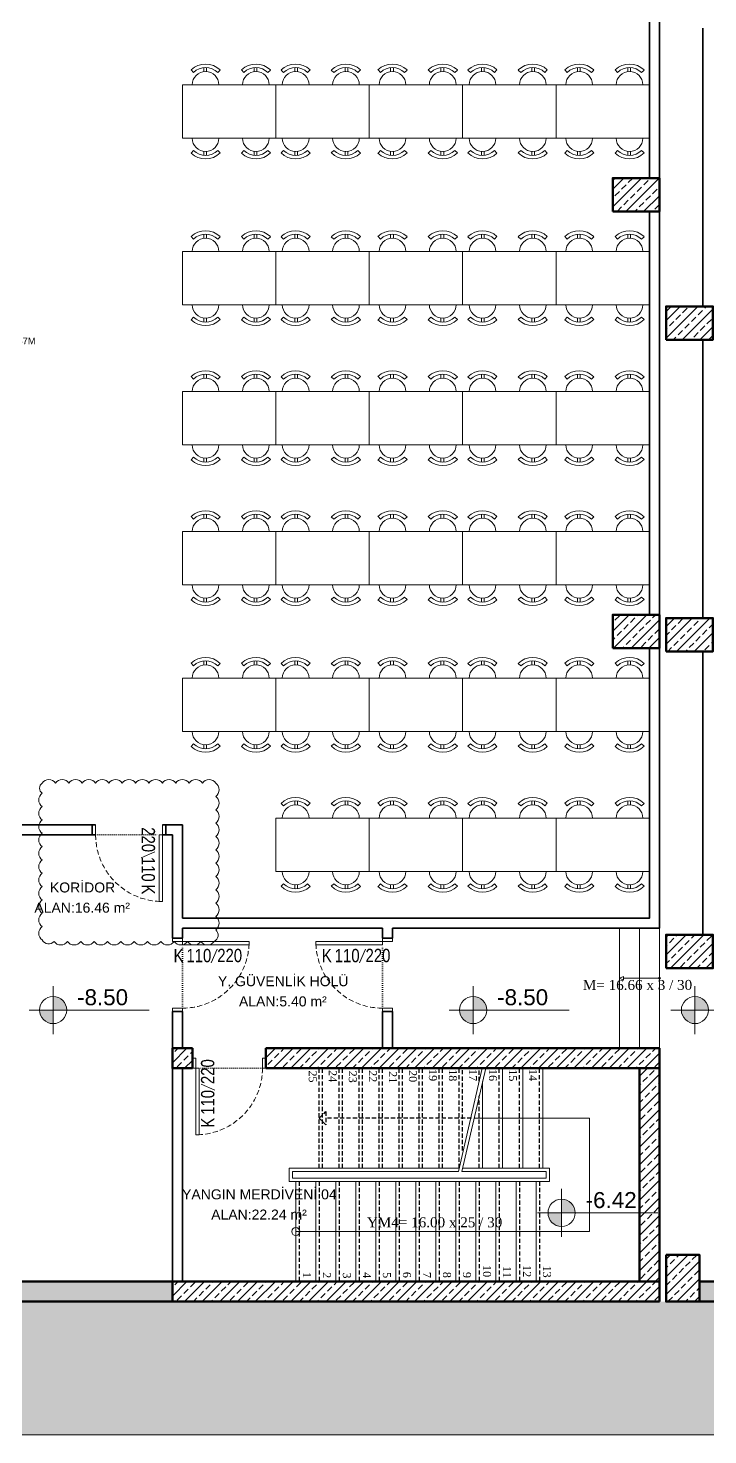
# Model space of a CAD drawing. Header units: millimetres. Extents: x -7453 to 3447, y 1740 to 11040.
# Drawn here: x -4995 to -3976, y 4179 to 6289 of the extents above; entities that cross this region are included whole.
import ezdxf
from ezdxf.enums import TextEntityAlignment as Align

# ---------------------------------------------------------------- set-up
doc = ezdxf.new("R2010")
doc.units = ezdxf.units.MM
for name, pattern in [('244-L101$0$244-L101$0$244-L101$0$HIDDEN', [9.525, 6.35, -3.175]), ('ACAD_ISO07W100', [3, 0, -3]), ('DASHED', [0.75, 0.5, -0.25])]:
    doc.linetypes.add(name, pattern=pattern)
for name, color, linetype, lineweight in [('betonarme-İM', 1, 'Continuous', 50), ('CİHAZ', 6, 'Continuous', 15), ('duvar-İM', 71, 'Continuous', 35), ('kapı', 30, 'Continuous', 9), ('kapı-açılış-İM', 253, 'Continuous', 5), ('kapı-kesit-İM', 252, 'Continuous', 9), ('kapı-poz-İM', 115, 'Continuous', 0), ('korkuluk-İM', 212, 'Continuous', 20), ('kot-İM', 43, 'Continuous', 20), ('merdiven-İM', 251, 'Continuous', 20), ('tarama-b.a-İM', 8, 'Continuous', 9), ('tarama-toprak-İM', 245, 'Continuous', 0), ('yazı-mekan-İM', 43, 'Continuous', 30)]:
    doc.layers.add(name, color=color, linetype=linetype, lineweight=lineweight)
doc.layers.add('IZ', color=8, linetype='Continuous')
doc.styles.add('ARIAL', font='arial.ttf')
doc.styles.get("Standard").update_dxf_attribs({"font": 'arial.ttf'})
doc.styles.add('YAZ-50', font='times.ttf', dxfattribs={"width": 0.9})
pattern_1 = [(225, (-65043.731, 105652.777), (13.258252, -13.258252), []), (225, (-65056.99, 105652.777), (13.258252, -13.258252), [9.375, -4.6875])]

# ---------------------------------------------------------------- blocks, each defined once
blk = doc.blocks.new('KOLON KONFERANS')
at = {"layer": 'tarama-b.a-İM'}
h = blk.add_hatch(dxfattribs=at)
h.set_pattern_fill('ANSI33', color=256, scale=75, style=0)
h.set_pattern_definition([(45, (-6191.761, 28331.088), (-13.258252, 13.258252), []), (45, (-6178.503, 28331.088), (-13.258252, 13.258252), [9.375, -4.6875])])
h.paths.add_polyline_path([(34811, -70608.1), (34781, -70608.1), (34781, -70178.1), (34811, -70178.1)])
h.paths.add_polyline_path([(34811, -71083.1), (34781, -71083.1), (34781, -70658.1), (34811, -70658.1)])
h.paths.add_polyline_path([(34811, -71550.6), (34781, -71550.6), (34781, -71133.1), (34811, -71133.1)])
h.paths.add_polyline_path([(34811, -72018.1), (34781, -72018.1), (34781, -71600.6), (34811, -71600.6)])
h.paths.add_polyline_path([(34781, -72493.1), (34811, -72493.1), (34811, -72068.1), (34781, -72068.1)])
h.paths.add_polyline_path([(34811, -72973.1), (34781, -72973.1), (34781, -72543.1), (34811, -72543.1)])
h.paths.add_polyline_path([(34231, -73043.1), (34761, -73043.1), (34761, -73013.1), (34231, -73013.1)])
h.paths.add_polyline_path([(33681, -73043.1), (34181, -73043.1), (34181, -73013.1), (33681, -73013.1)])
h.paths.add_polyline_path([(33081, -73043.1), (33631, -73043.1), (33631, -73013.1), (33081, -73013.1)])
h.paths.add_polyline_path([(32481, -73043.1), (33031, -73043.1), (33031, -73013.1), (32481, -73013.1)])
h.paths.add_polyline_path([(31931, -73043.1), (32431, -73043.1), (32431, -73013.1), (31931, -73013.1)])
h.paths.add_polyline_path([(31331, -73013.1), (31331, -73043.1), (31881, -73043.1), (31881, -73013.1)])
h = blk.add_hatch(dxfattribs=at)
h.set_pattern_fill('ANSI33', color=256, scale=75, style=0)
h.set_pattern_definition([(45, (-6191.761, 28331.088), (-13.258252, 13.258252), []), (45, (-6178.503, 28331.088), (-13.258252, 13.258252), [9.375, -4.6875])])
h.paths.add_polyline_path([(31281, -71600.6), (31281, -71550.6), (31351, -71550.6), (31351, -71600.6)])
h = blk.add_hatch(dxfattribs=at)
h.set_pattern_fill('ANSI33', color=256, scale=75, style=0)
h.set_pattern_definition([(45, (-6191.761, 28296.088), (-13.258252, 13.258252), []), (45, (-6178.503, 28296.088), (-13.258252, 13.258252), [9.375, -4.6875])])
h.paths.add_polyline_path([(31281, -72068.1), (31281, -72018.1), (31351, -72018.1), (31351, -72068.1)])
h = blk.add_hatch(dxfattribs=at)
h.set_pattern_fill('ANSI33', color=256, scale=75, style=0)
h.set_pattern_definition([(45, (-6191.761, 28281.088), (-13.258252, 13.258252), []), (45, (-6178.503, 28281.088), (-13.258252, 13.258252), [9.375, -4.6875])])
h.paths.add_polyline_path([(31281, -72543.1), (31281, -72493.1), (31351, -72493.1), (31351, -72543.1)])
h = blk.add_hatch(dxfattribs=at)
h.set_pattern_fill('ANSI33', color=256, scale=75, style=0)
h.set_pattern_definition([(45, (-8371.5, 9735), (-13.258252, 13.258252), []), (45, (-8358.242, 9735), (-13.258252, 13.258252), [9.375, -4.6875])])
h.paths.add_polyline_path([(31281, -72973.1), (31331, -72973.1), (31331, -73043.1), (31281, -73043.1)])
at = {"layer": 'betonarme-İM', "elevation": 0}
for points in [[(31281, -71600.6), (31281, -71550.6), (31351, -71550.6), (31351, -71600.6)], [(31281, -72068.1), (31281, -72018.1), (31351, -72018.1), (31351, -72068.1)], [(31281, -72543.1), (31281, -72493.1), (31351, -72493.1), (31351, -72543.1)], [(31281, -72973.1), (31331, -72973.1), (31331, -73043.1), (31281, -73043.1)]]:
    blk.add_lwpolyline(points, close=True, dxfattribs=at)
at = {"layer": 'betonarme-İM'}
for points in [[(31281, -73013.1), (31281, -73043.1), (31881, -73043.1)], [(31881, -73013.1), (31331, -73013.1)]]:
    blk.add_lwpolyline(points, dxfattribs=at)
blk = doc.blocks.new('okul 15-110')
at = {"layer": 'duvar-İM'}
for points in [[(0, 15), (0, 0)], [(110, 15), (110, 0)]]:
    blk.add_lwpolyline(points, dxfattribs=at)
at = {"layer": 'kapı-açılış-İM', "linetype": 'ACAD_ISO07W100'}
blk.add_line((105, 15), (10, 15), dxfattribs=at)
at = {"layer": 'kapı-açılış-İM', "color": 30, "linetype": 'DASHED', "ltscale": 15}
blk.add_arc((5, 15), 100, 0, 90, dxfattribs=at)
at = {"layer": 'kapı-kesit-İM', "color": 30}
blk.add_lwpolyline([(5, 15), (10, 15), (10, 115), (5, 115)], close=True, dxfattribs=at)
at = {"layer": 'kapı-kesit-İM', "color": 84}
for points in [[(5, 0), (0, 0), (0, 15), (5, 15)], [(110, 0), (105, 0), (105, 15), (110, 15)]]:
    blk.add_lwpolyline(points, close=True, dxfattribs=at)
blk = doc.blocks.new('DAİRE ETİKET İM')
at = {"layer": 'yazı-mekan-İM', "style": 'ARIAL'}
blk.add_attdef('DAİRENO', text='', height=15, dxfattribs=at).set_placement((50, 2.8), align=Align.CENTER)
at = {"layer": 'yazı-mekan-İM'}
blk.add_attdef('ALAN:', text='', height=15, dxfattribs=at).set_placement((49.4, -27.6), align=Align.CENTER)
blk = doc.blocks.new('kot plan 100')
h = blk.add_hatch(color=256)
h.paths.add_polyline_path([(0, 20.4), (0, 0), (20.4, 0, 0.414214)])
h.paths.add_polyline_path([(0, 0), (-20.4, 0, 0.414214), (0, -20.4)])
at = {"ltscale": 500}
for points in [[(0, -36), (0, 36)], [(144, 0), (-36, 0)]]:
    blk.add_lwpolyline(points, dxfattribs=at)
blk.add_circle((0, 0), 20.4)
at = {"style": 'ARIAL'}
blk.add_attdef('INCE_KOT', (36, 7.2), '', height=36, dxfattribs=at)
blk.add_attdef('KALIN_KOT', text='', height=36, dxfattribs=at).set_placement((36, -7.2), align=Align.TOP_LEFT)
blk = doc.blocks.new('KAPI ETİKET 100')
blk.add_lwpolyline([(-19.9, 65.2), (0.6, 56.3)])
at = {"width": 0.8}
blk.add_attdef('000', text='', height=20, rotation=90, dxfattribs=at).set_placement((-20.2, 84.1), align=Align.TOP_CENTER)
blk.add_attdef('000', text='', height=20, rotation=90, dxfattribs=at).set_placement((-0.1, 37.9), align=Align.CENTER)
blk.add_attdef('K', text='', height=20, rotation=90, dxfattribs=at).set_placement((-10, 7.5), align=Align.MIDDLE_CENTER)
blk = doc.blocks.new('A$C6EE52954')
at = {"layer": 'kapı'}
for p, q in [((16.9, 129.7), (13.2, 133.7)), ((32.1, 131), (32.1, 136.8)), ((36.2, 131.1), (36.2, 136.9)), ((53, 129.6), (56.8, 133.4)), ((92.3, 129.7), (88.5, 133.7)), ((107.5, 131), (107.5, 136.8)), ((111.6, 131.1), (111.6, 136.9)), ((128.3, 129.6), (132.1, 133.4)), ((16.9, 12.6), (13.2, 8.7)), ((32.1, 11.4), (32.1, 5.5)), ((36.2, 11.2), (36.2, 5.4)), ((53, 12.8), (56.8, 9)), ((92.3, 12.6), (88.5, 8.7)), ((107.5, 11.4), (107.5, 5.5)), ((111.6, 11.2), (111.6, 5.4)), ((128.3, 12.8), (132.1, 9))]:
    blk.add_line(p, q, dxfattribs=at)
blk.add_lwpolyline([(140, 111.2), (0, 111.2), (0, 31.2), (140, 31.2)], close=True, dxfattribs=at)
for centre, radius, start, end in [((34.8, 111.2), 31.2, 45.3996, 133.9917), ((34.8, 111.2), 20, 0, 180), ((34.8, 111.2), 25.8, 45.3996, 133.9917), ((110.2, 111.2), 31.2, 45.3996, 133.9917), ((110.2, 111.2), 20, 0, 180), ((110.2, 111.2), 25.8, 45.3996, 133.9917), ((34.8, 31.2), 20, 180, 0), ((110.2, 31.2), 20, 180, 0), ((34.8, 31.2), 31.2, 226.0083, 314.6004), ((34.8, 31.2), 25.8, 226.0083, 314.6004), ((110.2, 31.2), 31.2, 226.0083, 314.6004), ((110.2, 31.2), 25.8, 226.0083, 314.6004)]:
    blk.add_arc(centre, radius, start, end, dxfattribs=at)

msp = doc.modelspace()

# ---------------------------------------------------------------- hatches: boundary and pattern name
at = {"layer": 'tarama-b.a-İM'}
h = msp.add_hatch(dxfattribs=at)
h.set_pattern_fill('ANSI33', color=256, scale=75, style=0)
h.set_pattern_definition([(45, (-29711.535, 105652.777), (-13.258252, 13.258252), []), (45, (-29698.276, 105652.777), (-13.258252, 13.258252), [9.375, -4.6875])])
h.paths.add_polyline_path([(-5078.78, 4408.56), (-4778.78, 4408.56), (-4778.78, 4378.56), (-5078.78, 4378.56)])
h.paths.add_polyline_path([(-5808.78, 4848.56), (-5778.78, 4848.56), (-5778.78, 4408.56), (-5808.78, 4408.56)])
h.paths.add_polyline_path([(-5808.78, 5358.56), (-5778.78, 5358.56), (-5778.78, 4878.56), (-5808.78, 4878.56)])
h.paths.add_polyline_path([(-5808.78, 8003.56), (-5778.78, 8003.56), (-5778.78, 7373.56), (-5808.78, 7373.56)])
h.paths.add_polyline_path([(-5808.78, 8353.56), (-5778.78, 8353.56), (-5778.78, 8053.56), (-5808.78, 8053.56)])
h.paths.add_polyline_path([(-5338.78, 9083.56), (-5778.78, 9083.56), (-5778.78, 9053.56), (-5338.78, 9053.56)])
h.paths.add_polyline_path([(-3738.78, 9083.56), (-3738.78, 9053.56), (-3418.78, 9053.56), (-3418.78, 9083.56)])
h.paths.add_polyline_path([(-5778.78, 6743.56), (-5808.78, 6743.56), (-5808.78, 6718.56), (-5778.78, 6718.56)])
h.paths.add_polyline_path([(-5808.78, 7243.56), (-5778.78, 7243.56), (-5778.78, 7323.56), (-5808.78, 7323.56)])
h.paths.add_polyline_path([(-5778.78, 7093.56), (-5808.78, 7093.56), (-5808.78, 6893.56), (-5778.78, 6893.56)])
h.paths.add_polyline_path([(-5778.78, 6088.56), (-5808.78, 6088.56), (-5808.78, 6063.56), (-5778.78, 6063.56)])
h.paths.add_polyline_path([(-5778.78, 6438.56), (-5808.78, 6438.56), (-5808.78, 6238.56), (-5778.78, 6238.56)])
h.paths.add_polyline_path([(-5808.78, 6588.56), (-5778.78, 6588.56), (-5778.78, 6668.56), (-5808.78, 6668.56)])
h.paths.add_polyline_path([(-5778.78, 5433.56), (-5808.78, 5433.56), (-5808.78, 5408.56), (-5778.78, 5408.56)])
h.paths.add_polyline_path([(-5808.78, 5933.56), (-5778.78, 5933.56), (-5778.78, 6013.56), (-5808.78, 6013.56)])
h.paths.add_polyline_path([(-5778.78, 5783.56), (-5808.78, 5783.56), (-5808.78, 5583.56), (-5778.78, 5583.56)])
h.paths.add_polyline_path([(-4748.78, 9083.56), (-4748.78, 9053.56), (-4668.78, 9053.56), (-4668.78, 9083.56)])
h.paths.add_polyline_path([(-5248.78, 9053.56), (-5248.78, 9083.56), (-5308.78, 9083.56), (-5308.78, 9053.56)])
h.paths.add_polyline_path([(-5098.78, 9083.56), (-5098.78, 9053.56), (-4898.78, 9053.56), (-4898.78, 9083.56)])
h.paths.add_polyline_path([(-4578.78, 9053.56), (-4578.78, 9083.56), (-4618.78, 9083.56), (-4618.78, 9053.56)])
h.paths.add_polyline_path([(-4328.78, 9053.56), (-4328.78, 9083.56), (-4428.78, 9083.56), (-4428.78, 9053.56)])
h.paths.add_polyline_path([(-4178.78, 9083.56), (-4178.78, 9053.56), (-3998.78, 9053.56), (-3998.78, 9083.56)])
h.paths.add_polyline_path([(-3783.78, 9083.56), (-3783.78, 9053.56), (-3768.78, 9053.56), (-3768.78, 9083.56)])
h.paths.add_polyline_path([(-3783.78, 9053.56), (-3783.78, 9083.56), (-3948.78, 9083.56), (-3948.78, 9053.56)])
h = msp.add_hatch(dxfattribs=at)
h.set_pattern_fill('ANSI33', color=256, scale=75, angle=-180, style=0)
h.set_pattern_definition(pattern_1)
h.paths.add_polyline_path([(-4118.78, 6063.56), (-4118.78, 6013.56), (-4048.78, 6013.56), (-4048.78, 6063.56)])
h = msp.add_hatch(dxfattribs=at)
h.set_pattern_fill('ANSI33', color=256, scale=75, angle=-180, style=0)
h.set_pattern_definition(pattern_1)
h.paths.add_polyline_path([(-4118.78, 5408.56), (-4118.78, 5358.56), (-4048.78, 5358.56), (-4048.78, 5408.56)])
h = msp.add_hatch(dxfattribs=at)
h.set_pattern_fill('ANSI33', color=256, scale=75, angle=-180, style=0)
h.set_pattern_definition([(225, (-65043.731, 105002.777), (13.258252, -13.258252), []), (225, (-65056.99, 105002.777), (13.258252, -13.258252), [9.375, -4.6875])])
h.paths.add_polyline_path([(-4748.78, 4728.56), (-4748.78, 4758.56), (-4778.78, 4758.56), (-4778.78, 4728.56)])
h.paths.add_polyline_path([(-4638.78, 4758.56), (-4638.78, 4728.56), (-4048.78, 4728.56), (-4048.78, 4758.56)])
h = msp.add_hatch(dxfattribs=at)
h.set_pattern_fill('ANSI33', color=256, scale=75, angle=-180, style=0)
h.set_pattern_definition([(225, (-41511.535, 105752.777), (13.258252, -13.258252), []), (225, (-41524.793, 105752.777), (13.258252, -13.258252), [9.375, -4.6875])])
h.paths.add_polyline_path([(-4048.78, 4408.56), (-4078.78, 4408.56), (-4078.78, 4728.56), (-4048.78, 4728.56)])
h = msp.add_hatch(dxfattribs=at)
h.set_pattern_fill('ANSI33', color=256, scale=75, angle=-180, style=0)
h.set_pattern_definition([(225, (-65043.731, 104652.777), (13.258252, -13.258252), []), (225, (-65056.99, 104652.777), (13.258252, -13.258252), [9.375, -4.6875])])
h.paths.add_polyline_path([(-4048.78, 4408.56), (-4048.78, 4378.56), (-4778.78, 4378.56), (-4778.78, 4408.56)])
at = {"layer": 'tarama-toprak-İM'}
h = msp.add_hatch(dxfattribs=at)
h.set_pattern_fill('ANSI38', color=256, scale=200, style=0)
h.set_pattern_definition([(45, (-29711.535, 118685.288), (-17.6776695, 17.6776695), []), (135, (-29711.535, 118685.288), (-53.0330086, 17.6776695), [62.5, -37.5])])
h.paths.add_polyline_path([(-6038.583, 9083.56), (-5333.78, 9083.56), (-5333.78, 9208.56), (-3948.78, 9208.56), (-3948.78, 9083.56), (-2318.78, 9083.56), (-2318.78, 9208.56), (-293.78, 9208.56), (-293.78, 9083.56), (386.22, 9083.56), (386.22, 7313.56), (-508.78, 7313.56), (-508.78, 4378.56), (-5808.78, 4378.56), (-5808.78, 5358.56), (-5933.78, 5358.56), (-5933.78, 7348.56), (-5808.78, 7348.56), (-5808.78, 9083.56)])
h.paths.add_polyline_path([(-6008.78, 9283.56), (586.22, 9283.56), (586.22, 7113.56), (-308.78, 7113.56), (-308.78, 4178.56), (-6008.78, 4178.56)])

# ---------------------------------------------------------------- linework, layer by layer
at = {"layer": 'betonarme-İM'}
for p, q in [((-4748.78, 4728.56), (-4748.78, 4758.56)), ((-4638.78, 4728.56), (-4638.78, 4758.56))]:
    msp.add_line(p, q, dxfattribs=at)
for points in [[(-4118.78, 6013.56), (-4118.78, 6063.56), (-4048.78, 6063.56), (-4048.78, 6013.56)], [(-4118.78, 5358.56), (-4118.78, 5408.56), (-4048.78, 5408.56), (-4048.78, 5358.56)], [(-4048.78, 4378.56), (-4048.78, 4408.56), (-4778.78, 4408.56), (-4778.78, 4378.56)]]:
    msp.add_lwpolyline(points, close=True, dxfattribs=at)
at = {"layer": 'betonarme-İM', "elevation": 0}
for points in [[(-4038.78, 5821.06), (-4038.78, 5871.06), (-3968.78, 5871.06), (-3968.78, 5821.06)], [(-4038.78, 5353.56), (-4038.78, 5403.56), (-3968.78, 5403.56), (-3968.78, 5353.56)], [(-4038.78, 4878.56), (-4038.78, 4928.56), (-3968.78, 4928.56), (-3968.78, 4878.56)], [(-4038.78, 4448.56), (-3988.78, 4448.56), (-3988.78, 4378.56), (-4038.78, 4378.56)]]:
    msp.add_lwpolyline(points, close=True, dxfattribs=at)
at = {"layer": 'betonarme-İM'}
for points in [[(-4748.78, 4758.56), (-4778.78, 4758.56), (-4778.78, 4728.56), (-4748.78, 4728.56)], [(-4638.78, 4728.56), (-4048.78, 4728.56), (-4048.78, 4758.56), (-4638.78, 4758.56)], [(-4078.78, 4408.56), (-4078.78, 4728.56)], [(-4048.78, 4408.56), (-4048.78, 4728.56)]]:
    msp.add_lwpolyline(points, dxfattribs=at)
at = {"layer": 'betonarme-İM', "elevation": 0}
for points in [[(-4748.78, 4758.56), (-4748.78, 4728.56)], [(-4638.78, 4758.56), (-4638.78, 4728.56)], [(-5078.78, 4408.56), (-4778.78, 4408.56)], [(-4038.78, 4408.56), (-4038.78, 4378.56), (-3438.78, 4378.56)], [(-3438.78, 4408.56), (-3988.78, 4408.56)], [(-5078.78, 4378.56), (-4778.78, 4378.56)]]:
    msp.add_lwpolyline(points, dxfattribs=at)
at = {"layer": 'CİHAZ', "color": 1}
msp.add_lwpolyline([(-4973.795, 5156.241, -0.52056705), (-4953.795, 5156.241, -0.52056705), (-4933.795, 5156.241, -0.52056705), (-4913.795, 5156.241, -0.52056705), (-4893.795, 5156.241, -0.52056705), (-4873.795, 5156.241, -0.52056705), (-4853.795, 5156.241, -0.52056705), (-4833.795, 5156.241, -0.52056705), (-4813.795, 5156.241, -0.52056705), (-4793.795, 5156.241, -0.52056705), (-4773.795, 5156.241, -0.52056705), (-4753.795, 5156.241, -0.52056705), (-4733.795, 5156.241, -0.52056705), (-4713.795, 5156.241, -0.52056705), (-4713.78, 5136.257, -0.52056705), (-4713.78, 5116.257, -0.52056705), (-4713.78, 5096.257, -0.52056705), (-4713.78, 5076.257, -0.52056705), (-4713.78, 5056.257, -0.52056705), (-4713.78, 5036.257, -0.52056705), (-4713.78, 5016.257, -0.52056705), (-4713.78, 4996.257, -0.52056705), (-4713.78, 4976.257, -0.52056705), (-4713.78, 4956.257, -0.52056705), (-4713.78, 4936.257, -0.52056705), (-4716.083, 4918.56, -0.52056705), (-4736.083, 4918.56, -0.52056705), (-4756.083, 4918.56, -0.52056705), (-4776.083, 4918.56, -0.52056705), (-4796.083, 4918.56, -0.52056705), (-4816.083, 4918.56, -0.52056705), (-4836.083, 4918.56, -0.52056705), (-4856.083, 4918.56, -0.52056705), (-4876.083, 4918.56, -0.52056705), (-4896.083, 4918.56, -0.52056705), (-4916.083, 4918.56, -0.52056705), (-4936.083, 4918.56, -0.52056705), (-4956.083, 4918.56, -0.52056705), (-4973.795, 4920.847, -0.52056705), (-4973.795, 4940.847, -0.52056705), (-4973.795, 4960.847, -0.52056705), (-4973.795, 4980.847, -0.52056705), (-4973.795, 5000.847, -0.52056705), (-4973.795, 5020.847, -0.52056705), (-4973.795, 5040.847, -0.52056705), (-4973.795, 5060.847, -0.52056705), (-4973.795, 5080.847, -0.52056705), (-4973.795, 5100.847, -0.52056705), (-4973.795, 5120.847, -0.52056705), (-4973.795, 5140.847, -0.52056705)], format="xyb", close=True, dxfattribs=at)
at = {"layer": 'duvar-İM'}
for p, q in [((-5078.78, 5093.56), (-4893.78, 5093.56)), ((-4793.78, 5093.56), (-4763.78, 5093.56)), ((-4763.78, 4953.56), (-4763.78, 5093.56)), ((-5078.78, 5078.56), (-4893.78, 5078.56)), ((-4793.78, 5078.56), (-4778.78, 5078.56)), ((-4778.78, 4953.56), (-4778.78, 5078.56)), ((-4463.78, 4938.56), (-4763.78, 4938.56)), ((-4763.78, 4938.56), (-4763.78, 4923.56)), ((-4463.78, 4923.56), (-4463.78, 4938.56)), ((-4448.78, 4923.56), (-4448.78, 4938.56)), ((-4778.78, 4813.56), (-4778.78, 4758.56)), ((-4763.78, 4758.56, 0), (-4763.78, 4813.56, 0)), ((-4463.78, 4758.56), (-4463.78, 4813.56)), ((-4448.78, 4758.56), (-4448.78, 4813.56))]:
    msp.add_line(p, q, dxfattribs=at)
for points in [[(-4063.78, 6668.56), (-4063.78, 6063.56)], [(-4048.78, 6668.56), (-4048.78, 6063.56)], [(-4063.78, 6013.56), (-4063.78, 5408.56)], [(-4048.78, 6013.56), (-4048.78, 5408.56)], [(-4063.78, 5358.56), (-4063.78, 4953.56), (-4763.78, 4953.56)], [(-4048.78, 5358.56), (-4048.78, 4938.56), (-4448.78, 4938.56)], [(-4778.78, 4953.56), (-4778.78, 4953.56), (-4778.78, 4923.56)], [(-4778.78, 4408.56), (-4778.78, 4728.56)], [(-4763.78, 4408.56), (-4763.78, 4728.56)]]:
    msp.add_lwpolyline(points, dxfattribs=at)
at = {"layer": 'duvar-İM', "elevation": 0}
for points in [[(-3983.78, 6288.56), (-3983.78, 5871.06)], [(-3983.78, 5821.06), (-3983.78, 5403.56)], [(-3983.78, 5353.56), (-3983.78, 4928.56)], [(-4438.78, 4408.56), (-4188.78, 4408.56)], [(-4438.78, 4378.56), (-4188.78, 4378.56)]]:
    msp.add_lwpolyline(points, dxfattribs=at)
at = {"layer": 'IZ', "linetype": '244-L101$0$244-L101$0$244-L101$0$HIDDEN'}
for points in [[(-4558.78, 4578.56), (-4558.78, 4728.56)], [(-4553.78, 4578.56), (-4553.78, 4728.56)], [(-4528.78, 4578.56), (-4528.78, 4728.56)], [(-4523.78, 4578.56), (-4523.78, 4728.56)], [(-4498.78, 4578.56), (-4498.78, 4728.56)], [(-4493.78, 4578.56), (-4493.78, 4728.56)], [(-4468.78, 4578.56), (-4468.78, 4728.56)], [(-4463.78, 4578.56), (-4463.78, 4728.56)], [(-4438.78, 4578.56), (-4438.78, 4728.56)], [(-4433.78, 4578.56), (-4433.78, 4728.56)], [(-4408.78, 4578.56), (-4408.78, 4728.56)], [(-4403.78, 4578.56), (-4403.78, 4728.56)], [(-4378.78, 4578.56), (-4378.78, 4728.56)], [(-4373.78, 4578.56), (-4373.78, 4728.56)], [(-4348.78, 4578.56), (-4348.78, 4728.56)], [(-4343.78, 4605.051), (-4343.78, 4728.56)], [(-4318.78, 4709.031), (-4318.78, 4728.634)], [(-4318.78, 4709.031), (-4318.78, 4728.56)], [(-4288.78, 4578.56), (-4288.78, 4728.56)], [(-4258.78, 4578.56), (-4258.78, 4728.56)], [(-4228.78, 4578.56), (-4228.78, 4728.56)], [(-4318.78, 4578.56), (-4318.78, 4686.955)], [(-4330.613, 4653.56), (-4548.732, 4653.56)], [(-4588.78, 4558.56), (-4588.78, 4408.56)], [(-4558.78, 4558.56), (-4558.78, 4408.56)], [(-4528.78, 4558.56), (-4528.78, 4408.56)], [(-4498.78, 4558.56), (-4498.78, 4408.56)], [(-4468.78, 4558.56), (-4468.78, 4408.56)], [(-4438.78, 4558.56), (-4438.78, 4408.56)], [(-4408.78, 4558.56), (-4408.78, 4408.56)], [(-4378.78, 4558.56), (-4378.78, 4408.56)], [(-4348.78, 4558.56), (-4348.78, 4408.56)], [(-4318.78, 4558.56), (-4318.78, 4408.56)], [(-4288.78, 4558.56), (-4288.78, 4408.56)], [(-4258.78, 4558.56), (-4258.78, 4408.56)], [(-4228.78, 4558.56), (-4228.78, 4408.56)]]:
    msp.add_lwpolyline(points, dxfattribs=at)
msp.add_lwpolyline([(-4548.732, 4663.511), (-4548.732, 4643.511), (-4558.78, 4653.56)], close=True, dxfattribs=at)
at = {"layer": 'korkuluk-İM'}
for points in [[(-4603.78, 4558.56), (-4213.78, 4558.56), (-4213.78, 4578.56), (-4343.78, 4578.56)], [(-4348.871, 4578.56), (-4603.78, 4578.56), (-4603.78, 4558.56), (-4603.78, 4558.56)], [(-4598.78, 4563.56), (-4218.78, 4563.56), (-4218.78, 4573.56), (-4344.933, 4573.56)], [(-4350.025, 4573.56), (-4598.78, 4573.56), (-4598.78, 4563.56), (-4598.78, 4563.56)]]:
    msp.add_lwpolyline(points, dxfattribs=at)
at = {"layer": 'merdiven-İM'}
for p, q in [((-4108.78, 4938.56), (-4108.78, 4758.56)), ((-4078.78, 4938.56), (-4078.78, 4758.56)), ((-4048.78, 4938.56), (-4048.78, 4758.56)), ((-4108.78, 4863.56), (-4102.889, 4866.307)), ((-4108.78, 4863.56), (-4102.889, 4860.812)), ((-4102.889, 4866.307), (-4102.889, 4860.812)), ((-4102.78, 4863.56), (-4048.78, 4863.56)), ((-4314.276, 4728.56), (-4350.025, 4573.56)), ((-4309.184, 4728.56), (-4344.933, 4573.56))]:
    msp.add_line(p, q, dxfattribs=at)
at = {"layer": 'merdiven-İM', "lineweight": 20}
for points in [[(-4283.78, 4578.56), (-4283.78, 4728.56)], [(-4253.78, 4578.56), (-4253.78, 4728.56)], [(-4223.78, 4578.56), (-4223.78, 4728.56)], [(-4313.78, 4578.56), (-4313.78, 4708.634)], [(-4593.78, 4483.56), (-4153.78, 4483.56), (-4153.78, 4653.56), (-4325.521, 4653.56)], [(-4593.78, 4558.56), (-4593.78, 4408.56)], [(-4563.78, 4558.56), (-4563.78, 4408.56)], [(-4533.78, 4558.56), (-4533.78, 4408.56)], [(-4503.78, 4558.56), (-4503.78, 4408.56)], [(-4473.78, 4558.56), (-4473.78, 4408.56)], [(-4443.78, 4558.56), (-4443.78, 4408.56)], [(-4413.78, 4558.56), (-4413.78, 4408.56)], [(-4383.78, 4558.56), (-4383.78, 4408.56)], [(-4353.78, 4558.56), (-4353.78, 4408.56)], [(-4323.78, 4558.56), (-4323.78, 4408.56)], [(-4293.78, 4558.56), (-4293.78, 4408.56)], [(-4263.78, 4558.56), (-4263.78, 4408.56)], [(-4233.78, 4558.56), (-4233.78, 4408.56)]]:
    msp.add_lwpolyline(points, dxfattribs=at)
at = {"layer": 'merdiven-İM'}
for centre, radius in [((-4048.78, 4863.56), 1.5), ((-4593.78, 4483.56), 6)]:
    msp.add_circle(centre, radius, dxfattribs=at)
at = {"layer": 'tarama-toprak-İM', "elevation": 0}
msp.add_lwpolyline([(-6008.78, 9283.56), (586.22, 9283.56), (586.22, 7113.56), (-308.78, 7113.56), (-308.78, 4178.56), (-6008.78, 4178.56)], close=True, dxfattribs=at)

# ---------------------------------------------------------------- block references
msp.add_blockref('KOLON KONFERANS', (-35319.773, 77421.689))
at = {"layer": 'CİHAZ', "xscale": -1, "rotation": 180}
for p in [(-4763.78, 6234.753), (-4483.78, 6234.753), (-4203.78, 6234.753)]:
    msp.add_blockref('A$C6EE52954', p, dxfattribs=at)
at = {"layer": 'CİHAZ', "rotation": 180}
for p in [(-4483.78, 6234.753), (-4203.78, 6234.753)]:
    msp.add_blockref('A$C6EE52954', p, dxfattribs=at)
at = {"layer": 'CİHAZ'}
for p in [(-4763.78, 5842.366), (-4483.78, 5842.366), (-4203.78, 5842.366), (-4763.78, 5632.366), (-4483.78, 5632.366), (-4203.78, 5632.366), (-4763.78, 5422.366), (-4483.78, 5422.366), (-4203.78, 5422.366), (-4763.78, 5202.366), (-4483.78, 5202.366), (-4203.78, 5202.366), (-4483.78, 4992.366), (-4203.78, 4992.366)]:
    msp.add_blockref('A$C6EE52954', p, dxfattribs=at)
at = {"layer": 'CİHAZ', "xscale": -1}
for p in [(-4483.78, 5842.366), (-4203.78, 5842.366), (-4483.78, 5632.366), (-4203.78, 5632.366), (-4483.78, 5422.366), (-4203.78, 5422.366), (-4483.78, 5202.366), (-4203.78, 5202.366), (-4483.78, 4992.366), (-4203.78, 4992.366)]:
    msp.add_blockref('A$C6EE52954', p, dxfattribs=at)
at = {"layer": 'kapı-kesit-İM'}
for p, rotation in [((-4788.78, 5093.56), 180), ((-4778.78, 4923.56), 270)]:
    msp.add_blockref('okul 15-110', p, dxfattribs=dict(at, rotation=rotation))
at = {"layer": 'kapı-kesit-İM', "xscale": -1}
for p, rotation in [((-4448.78, 4923.56), 90), ((-4748.78, 4743.56), 180)]:
    msp.add_blockref('okul 15-110', p, dxfattribs=dict(at, rotation=rotation))
at = {"layer": 'kapı-poz-İM'}
ref = msp.add_blockref('KAPI ETİKET 100', (-4824.928, 4987.625), dxfattribs=dict(at, xscale=-1))
ref.add_attrib('K', 'K', dxfattribs={"layer": '0', "height": 20, "rotation": 270, "width": 0.8}).set_placement((-4814.928, 4996.673), align=Align.MIDDLE_CENTER)
ref.add_attrib('000', '110', dxfattribs={"layer": '0', "height": 20, "rotation": 270, "width": 0.8}).set_placement((-4824.831, 5026.902), align=Align.CENTER)
ref.add_attrib('000', '220', dxfattribs={"layer": '0', "height": 20, "rotation": 270, "width": 0.8}).set_placement((-4804.725, 5071.297), align=Align.TOP_CENTER)
ref = msp.add_blockref('KAPI ETİKET 100', (-4776.956, 4887.411), dxfattribs=dict(at, rotation=270))
ref.add_attrib('K', 'K', dxfattribs={"layer": '0', "height": 20, "width": 0.8}).set_placement((-4769.501, 4897.411), align=Align.MIDDLE_CENTER)
ref.add_attrib('000', '110', dxfattribs={"layer": '0', "height": 20, "width": 0.8}).set_placement((-4739.043, 4887.509), align=Align.CENTER)
ref.add_attrib('000', '220', dxfattribs={"layer": '0', "height": 20, "width": 0.8}).set_placement((-4692.869, 4907.614), align=Align.TOP_CENTER)
ref = msp.add_blockref('KAPI ETİKET 100', (-4554.714, 4887.411), dxfattribs=dict(at, rotation=270))
ref.add_attrib('K', 'K', dxfattribs={"layer": '0', "height": 20, "width": 0.8}).set_placement((-4547.26, 4897.411), align=Align.MIDDLE_CENTER)
ref.add_attrib('000', '110', dxfattribs={"layer": '0', "height": 20, "width": 0.8}).set_placement((-4516.802, 4887.509), align=Align.CENTER)
ref.add_attrib('000', '220', dxfattribs={"layer": '0', "height": 20, "width": 0.8}).set_placement((-4470.628, 4907.614), align=Align.TOP_CENTER)
ref = msp.add_blockref('KAPI ETİKET 100', (-4715.737, 4639.317), dxfattribs=at)
ref.add_attrib('K', 'K', dxfattribs={"layer": '0', "height": 20, "rotation": 90, "width": 0.8}).set_placement((-4725.737, 4646.772), align=Align.MIDDLE_CENTER)
ref.add_attrib('000', '110', dxfattribs={"layer": '0', "height": 20, "rotation": 90, "width": 0.8}).set_placement((-4715.835, 4677.23), align=Align.CENTER)
ref.add_attrib('000', '220', dxfattribs={"layer": '0', "height": 20, "rotation": 90, "width": 0.8}).set_placement((-4735.941, 4723.404), align=Align.TOP_CENTER)
at = {"layer": 'kot-İM'}
ref = msp.add_blockref('kot plan 100', (-4957.559, 4815.788), dxfattribs=at)
ref.add_attrib('INCE_KOT', '-8.50 ', (-4921.559, 4822.988), dxfattribs={"layer": '0', "height": 24, "style": 'ARIAL'})
ref = msp.add_blockref('kot plan 100', (-4328.035, 4815.788), dxfattribs=at)
ref.add_attrib('INCE_KOT', '-8.50 ', (-4292.035, 4822.988), dxfattribs={"layer": '0', "height": 24, "style": 'ARIAL'})
ref = msp.add_blockref('kot plan 100', (-3995.535, 4815.788), dxfattribs=at)
ref.add_attrib('INCE_KOT', '-9.00 ', (-3959.535, 4822.988), dxfattribs={"layer": '0', "height": 24, "style": 'ARIAL'})
ref = msp.add_blockref('kot plan 100', (-4195.415, 4511.566, 0), dxfattribs=at)
ref.add_attrib('INCE_KOT', '-6.42 ', (-4159.415, 4518.766, 0), dxfattribs={"layer": '0', "height": 24, "style": 'ARIAL'})
at = {"layer": 'yazı-mekan-İM'}
ref = msp.add_blockref('DAİRE ETİKET İM', (-4963.343, 4984.848), dxfattribs=at)
ref.add_attrib('DAİRENO', 'KORİDOR', dxfattribs={"height": 15, "style": 'ARIAL'}).set_placement((-4913.346, 4987.633), align=Align.BOTTOM_CENTER)
ref.add_attrib('ALAN:', 'ALAN:16.46 m²', dxfattribs={"height": 15, "style": 'ARIAL'}).set_placement((-4913.933, 4957.295), align=Align.BOTTOM_CENTER)
ref = msp.add_blockref('DAİRE ETİKET İM', (-4662.608, 4844.268), dxfattribs=at)
ref.add_attrib('DAİRENO', 'Y. GÜVENLİK HOLÜ', dxfattribs={"height": 15, "style": 'ARIAL'}).set_placement((-4612.611, 4847.053), align=Align.BOTTOM_CENTER)
ref.add_attrib('ALAN:', 'ALAN:5.40 m²', dxfattribs={"height": 15, "style": 'ARIAL'}).set_placement((-4613.198, 4816.714), align=Align.BOTTOM_CENTER)
ref = msp.add_blockref('DAİRE ETİKET İM', (-4698.341, 4524.542, 0), dxfattribs=at)
ref.add_attrib('DAİRENO', 'YANGIN MERDİVENİ 04', dxfattribs={"height": 15, "style": 'ARIAL'}).set_placement((-4648.344, 4527.327, 0), align=Align.BOTTOM_CENTER)
ref.add_attrib('ALAN:', 'ALAN:22.24 m²', dxfattribs={"height": 15, "style": 'ARIAL'}).set_placement((-4648.931, 4496.988, 0), align=Align.BOTTOM_CENTER)

# ---------------------------------------------------------------- texts
at = {"layer": 'CİHAZ', "color": 5, "insert": (-5010.918, 5824.493, 0), "char_height": 10, "attachment_point": 1}
msp.add_mtext_dynamic_manual_height_columns('57M', width=190.19526, gutter_width=12.5, heights=[0], dxfattribs=at)
at = {"layer": 'merdiven-İM', "style": 'YAZ-50'}
for s, p in [('M= 16.66 x 3 / 30', (-4163.579, 4845.911, 0)), ('YM4= 16.00 x 25 / 30', (-4487.247, 4489.878, 0))]:
    msp.add_text(s, height=15, dxfattribs=at).set_placement(p)
for s, p in [('25', (-4574.28, 4725.136, 0)), ('24', (-4544.28, 4725.69, 0)), ('23', (-4514.28, 4724.833, 0)), ('22', (-4484.28, 4725.568, 0)), ('21', (-4454.28, 4724.141, 0)), ('20', (-4424.28, 4725.672, 0)), ('19', (-4394.28, 4727.238, 0)), ('18', (-4364.28, 4726.979, 0)), ('17', (-4334.28, 4727.212, 0)), ('16', (-4304.28, 4727.316, 0)), ('15', (-4274.28, 4726.832, 0)), ('14', (-4244.28, 4727.385, 0)), ('10', (-4313.235, 4433.252, 0)), ('12', (-4253.235, 4433.148, 0)), ('1', (-4583.235, 4422.861, 0)), ('2', (-4553.235, 4422.593, 0)), ('3', (-4523.235, 4422.195, 0)), ('4', (-4493.235, 4422.61, 0)), ('5', (-4463.235, 4422.627, 0)), ('6', (-4433.235, 4423.025, 0)), ('7', (-4403.235, 4422.818, 0)), ('8', (-4373.235, 4422.999, 0)), ('9', (-4343.235, 4422.887, 0)), ('11', (-4283.235, 4431.72, 0)), ('13', (-4223.235, 4432.412, 0))]:
    msp.add_text(s, height=12, rotation=270, dxfattribs=at).set_placement(p)

doc.saveas('drawing.dxf')
